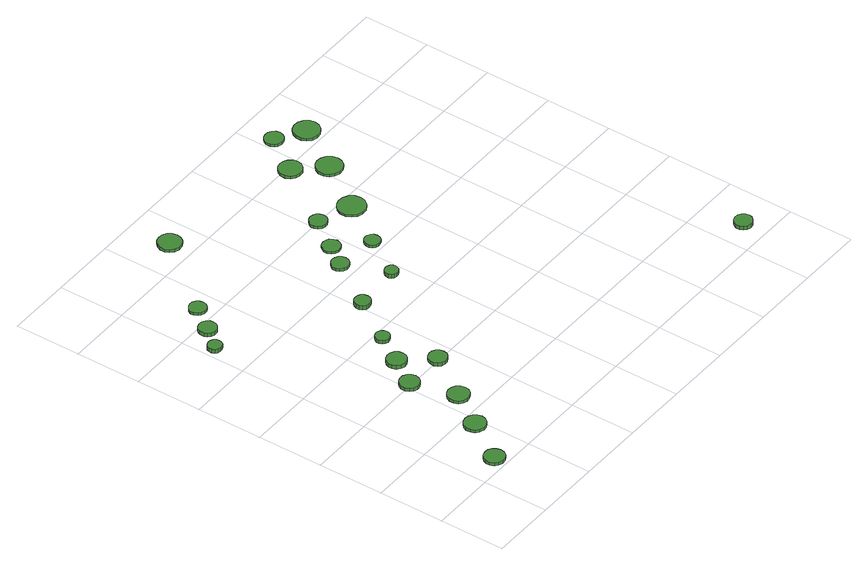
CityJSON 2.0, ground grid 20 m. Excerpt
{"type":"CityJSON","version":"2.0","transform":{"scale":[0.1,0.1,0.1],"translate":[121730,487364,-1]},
"CityObjects":{
"tree1":{"type":"SolitaryVegetationObject","attributes":{"function":"something"},"geometry":[{"type":"MultiSurface","lod":"1","boundaries":[[[0,1,2,3,4,5,6,7,8,9,10,11,12,13,14]],[[15,16,17,18,19,20,21,22,23,24,25,26,27,28,29]],[[0,29,28,1]],[[1,28,27,2]],[[2,27,26,3]],[[3,26,25,4]],[[4,25,24,5]],[[5,24,23,6]],[[6,23,22,7]],[[7,22,21,8]],[[8,21,20,9]],[[9,20,19,10]],[[10,19,18,11]],[[11,18,17,12]],[[12,17,16,13]],[[13,16,15,14]],[[14,15,29,0]]]}]},
"tree2":{"type":"SolitaryVegetationObject","attributes":{"function":"something"},"geometry":[{"type":"MultiSurface","lod":"1","boundaries":[[[30,31,32,33,34,35,36,37,38,39,40,41,42,43,44]],[[45,46,47,48,49,50,51,52,53,54,55,56,57,58,59]],[[30,59,58,31]],[[31,58,57,32]],[[32,57,56,33]],[[33,56,55,34]],[[34,55,54,35]],[[35,54,53,36]],[[36,53,52,37]],[[37,52,51,38]],[[38,51,50,39]],[[39,50,49,40]],[[40,49,48,41]],[[41,48,47,42]],[[42,47,46,43]],[[43,46,45,44]],[[44,45,59,30]]]}]},
"tree3":{"type":"SolitaryVegetationObject","attributes":{"function":"something"},"geometry":[{"type":"MultiSurface","lod":"1","boundaries":[[[60,61,62,63,64,65,66,67,68,69,70,71,72,73,74]],[[75,76,77,78,79,80,81,82,83,84,85,86,87,88,89]],[[60,89,88,61]],[[61,88,87,62]],[[62,87,86,63]],[[63,86,85,64]],[[64,85,84,65]],[[65,84,83,66]],[[66,83,82,67]],[[67,82,81,68]],[[68,81,80,69]],[[69,80,79,70]],[[70,79,78,71]],[[71,78,77,72]],[[72,77,76,73]],[[73,76,75,74]],[[74,75,89,60]]]}]},
"tree4":{"type":"SolitaryVegetationObject","attributes":{"function":"something"},"geometry":[{"type":"MultiSurface","lod":"1","boundaries":[[[90,91,92,93,94,95,96,97,98,99,100,101,102,103,104]],[[105,106,107,108,109,110,111,112,113,114,115,116,117,118,119]],[[90,119,118,91]],[[91,118,117,92]],[[92,117,116,93]],[[93,116,115,94]],[[94,115,114,95]],[[95,114,113,96]],[[96,113,112,97]],[[97,112,111,98]],[[98,111,110,99]],[[99,110,109,100]],[[100,109,108,101]],[[101,108,107,102]],[[102,107,106,103]],[[103,106,105,104]],[[104,105,119,90]]]}]},
"tree5":{"type":"SolitaryVegetationObject","attributes":{"function":"something"},"geometry":[{"type":"MultiSurface","lod":"1","boundaries":[[[120,121,122,123,124,125,126,127,128,129,130,131,132,133,134]],[[135,136,137,138,139,140,141,142,143,144,145,146,147,148,149]],[[120,149,148,121]],[[121,148,147,122]],[[122,147,146,123]],[[123,146,145,124]],[[124,145,144,125]],[[125,144,143,126]],[[126,143,142,127]],[[127,142,141,128]],[[128,141,140,129]],[[129,140,139,130]],[[130,139,138,131]],[[131,138,137,132]],[[132,137,136,133]],[[133,136,135,134]],[[134,135,149,120]]]}]},
"tree6":{"type":"SolitaryVegetationObject","attributes":{"function":"something"},"geometry":[{"type":"MultiSurface","lod":"1","boundaries":[[[150,151,152,153,154,155,156,157,158,159,160,161,162,163,164]],[[165,166,167,168,169,170,171,172,173,174,175,176,177,178,179]],[[150,179,178,151]],[[151,178,177,152]],[[152,177,176,153]],[[153,176,175,154]],[[154,175,174,155]],[[155,174,173,156]],[[156,173,172,157]],[[157,172,171,158]],[[158,171,170,159]],[[159,170,169,160]],[[160,169,168,161]],[[161,168,167,162]],[[162,167,166,163]],[[163,166,165,164]],[[164,165,179,150]]]}]},
"tree7":{"type":"SolitaryVegetationObject","attributes":{"function":"something"},"geometry":[{"type":"MultiSurface","lod":"1","boundaries":[[[180,181,182,183,184,185,186,187,188,189,190,191,192,193,194]],[[195,196,197,198,199,200,201,202,203,204,205,206,207,208,209]],[[180,209,208,181]],[[181,208,207,182]],[[182,207,206,183]],[[183,206,205,184]],[[184,205,204,185]],[[185,204,203,186]],[[186,203,202,187]],[[187,202,201,188]],[[188,201,200,189]],[[189,200,199,190]],[[190,199,198,191]],[[191,198,197,192]],[[192,197,196,193]],[[193,196,195,194]],[[194,195,209,180]]]}]},
"tree8":{"type":"SolitaryVegetationObject","attributes":{"function":"something"},"geometry":[{"type":"MultiSurface","lod":"1","boundaries":[[[210,211,212,213,214,215,216,217,218,219,220,221,222,223,224]],[[225,226,227,228,229,230,231,232,233,234,235,236,237,238,239]],[[210,239,238,211]],[[211,238,237,212]],[[212,237,236,213]],[[213,236,235,214]],[[214,235,234,215]],[[215,234,233,216]],[[216,233,232,217]],[[217,232,231,218]],[[218,231,230,219]],[[219,230,229,220]],[[220,229,228,221]],[[221,228,227,222]],[[222,227,226,223]],[[223,226,225,224]],[[224,225,239,210]]]}]},
"tree9":{"type":"SolitaryVegetationObject","attributes":{"function":"something"},"geometry":[{"type":"MultiSurface","lod":"1","boundaries":[[[240,241,242,243,244,245,246,247,248,249,250,251,252,253,254]],[[255,256,257,258,259,260,261,262,263,264,265,266,267,268,269]],[[240,269,268,241]],[[241,268,267,242]],[[242,267,266,243]],[[243,266,265,244]],[[244,265,264,245]],[[245,264,263,246]],[[246,263,262,247]],[[247,262,261,248]],[[248,261,260,249]],[[249,260,259,250]],[[250,259,258,251]],[[251,258,257,252]],[[252,257,256,253]],[[253,256,255,254]],[[254,255,269,240]]]}]},
"tree10":{"type":"SolitaryVegetationObject","attributes":{"function":"something"},"geometry":[{"type":"MultiSurface","lod":"1","boundaries":[[[270,271,272,273,274,275,276,277,278,279,280,281,282,283,284]],[[285,286,287,288,289,290,291,292,293,294,295,296,297,298,299]],[[270,299,298,271]],[[271,298,297,272]],[[272,297,296,273]],[[273,296,295,274]],[[274,295,294,275]],[[275,294,293,276]],[[276,293,292,277]],[[277,292,291,278]],[[278,291,290,279]],[[279,290,289,280]],[[280,289,288,281]],[[281,288,287,282]],[[282,287,286,283]],[[283,286,285,284]],[[284,285,299,270]]]}]},
"tree11":{"type":"SolitaryVegetationObject","attributes":{"function":"something"},"geometry":[{"type":"MultiSurface","lod":"1","boundaries":[[[300,301,302,303,304,305,306,307,308,309,310,311,312,313,314]],[[315,316,317,318,319,320,321,322,323,324,325,326,327,328,329]],[[300,329,328,301]],[[301,328,327,302]],[[302,327,326,303]],[[303,326,325,304]],[[304,325,324,305]],[[305,324,323,306]],[[306,323,322,307]],[[307,322,321,308]],[[308,321,320,309]],[[309,320,319,310]],[[310,319,318,311]],[[311,318,317,312]],[[312,317,316,313]],[[313,316,315,314]],[[314,315,329,300]]]}]},
"tree12":{"type":"SolitaryVegetationObject","attributes":{"function":"something"},"geometry":[{"type":"MultiSurface","lod":"1","boundaries":[[[330,331,332,333,334,335,336,337,338,339,340,341,342,343,344]],[[345,346,347,348,349,350,351,352,353,354,355,356,357,358,359]],[[330,359,358,331]],[[331,358,357,332]],[[332,357,356,333]],[[333,356,355,334]],[[334,355,354,335]],[[335,354,353,336]],[[336,353,352,337]],[[337,352,351,338]],[[338,351,350,339]],[[339,350,349,340]],[[340,349,348,341]],[[341,348,347,342]],[[342,347,346,343]],[[343,346,345,344]],[[344,345,359,330]]]}]},
"tree13":{"type":"SolitaryVegetationObject","attributes":{"function":"something"},"geometry":[{"type":"MultiSurface","lod":"1","boundaries":[[[360,361,362,363,364,365,366,367,368,369,370,371,372,373,374]],[[375,376,377,378,379,380,381,382,383,384,385,386,387,388,389]],[[360,389,388,361]],[[361,388,387,362]],[[362,387,386,363]],[[363,386,385,364]],[[364,385,384,365]],[[365,384,383,366]],[[366,383,382,367]],[[367,382,381,368]],[[368,381,380,369]],[[369,380,379,370]],[[370,379,378,371]],[[371,378,377,372]],[[372,377,376,373]],[[373,376,375,374]],[[374,375,389,360]]]}]},
"tree14":{"type":"SolitaryVegetationObject","attributes":{"function":"something"},"geometry":[{"type":"MultiSurface","lod":"1","boundaries":[[[390,391,392,393,394,395,396,397,398,399,400,401,402,403,404]],[[405,406,407,408,409,410,411,412,413,414,415,416,417,418,419]],[[390,419,418,391]],[[391,418,417,392]],[[392,417,416,393]],[[393,416,415,394]],[[394,415,414,395]],[[395,414,413,396]],[[396,413,412,397]],[[397,412,411,398]],[[398,411,410,399]],[[399,410,409,400]],[[400,409,408,401]],[[401,408,407,402]],[[402,407,406,403]],[[403,406,405,404]],[[404,405,419,390]]]}]},
"tree15":{"type":"SolitaryVegetationObject","attributes":{"function":"something"},"geometry":[{"type":"MultiSurface","lod":"1","boundaries":[[[420,421,422,423,424,425,426,427,428,429,430,431,432,433,434]],[[435,436,437,438,439,440,441,442,443,444,445,446,447,448,449]],[[420,449,448,421]],[[421,448,447,422]],[[422,447,446,423]],[[423,446,445,424]],[[424,445,444,425]],[[425,444,443,426]],[[426,443,442,427]],[[427,442,441,428]],[[428,441,440,429]],[[429,440,439,430]],[[430,439,438,431]],[[431,438,437,432]],[[432,437,436,433]],[[433,436,435,434]],[[434,435,449,420]]]}]},
"tree16":{"type":"SolitaryVegetationObject","attributes":{"function":"something"},"geometry":[{"type":"MultiSurface","lod":"1","boundaries":[[[450,451,452,453,454,455,456,457,458,459,460,461,462,463,464]],[[465,466,467,468,469,470,471,472,473,474,475,476,477,478,479]],[[450,479,478,451]],[[451,478,477,452]],[[452,477,476,453]],[[453,476,475,454]],[[454,475,474,455]],[[455,474,473,456]],[[456,473,472,457]],[[457,472,471,458]],[[458,471,470,459]],[[459,470,469,460]],[[460,469,468,461]],[[461,468,467,462]],[[462,467,466,463]],[[463,466,465,464]],[[464,465,479,450]]]}]},
"tree17":{"type":"SolitaryVegetationObject","attributes":{"function":"something"},"geometry":[{"type":"MultiSurface","lod":"1","boundaries":[[[480,481,482,483,484,485,486,487,488,489,490,491,492,493,494]],[[495,496,497,498,499,500,501,502,503,504,505,506,507,508,509]],[[480,509,508,481]],[[481,508,507,482]],[[482,507,506,483]],[[483,506,505,484]],[[484,505,504,485]],[[485,504,503,486]],[[486,503,502,487]],[[487,502,501,488]],[[488,501,500,489]],[[489,500,499,490]],[[490,499,498,491]],[[491,498,497,492]],[[492,497,496,493]],[[493,496,495,494]],[[494,495,509,480]]]}]},
"tree18":{"type":"SolitaryVegetationObject","attributes":{"function":"something"},"geometry":[{"type":"MultiSurface","lod":"1","boundaries":[[[510,511,512,513,514,515,516,517,518,519,520,521,522,523,524]],[[525,526,527,528,529,530,531,532,533,534,535,536,537,538,539]],[[510,539,538,511]],[[511,538,537,512]],[[512,537,536,513]],[[513,536,535,514]],[[514,535,534,515]],[[515,534,533,516]],[[516,533,532,517]],[[517,532,531,518]],[[518,531,530,519]],[[519,530,529,520]],[[520,529,528,521]],[[521,528,527,522]],[[522,527,526,523]],[[523,526,525,524]],[[524,525,539,510]]]}]},
"tree19":{"type":"SolitaryVegetationObject","attributes":{"function":"something"},"geometry":[{"type":"MultiSurface","lod":"1","boundaries":[[[540,541,542,543,544,545,546,547,548,549,550,551,552,553,554]],[[555,556,557,558,559,560,561,562,563,564,565,566,567,568,569]],[[540,569,568,541]],[[541,568,567,542]],[[542,567,566,543]],[[543,566,565,544]],[[544,565,564,545]],[[545,564,563,546]],[[546,563,562,547]],[[547,562,561,548]],[[548,561,560,549]],[[549,560,559,550]],[[550,559,558,551]],[[551,558,557,552]],[[552,557,556,553]],[[553,556,555,554]],[[554,555,569,540]]]}]},
"tree20":{"type":"SolitaryVegetationObject","attributes":{"function":"something"},"geometry":[{"type":"MultiSurface","lod":"1","boundaries":[[[570,571,572,573,574,575,576,577,578,579,580,581,582,583,584]],[[585,586,587,588,589,590,591,592,593,594,595,596,597,598,599]],[[570,599,598,571]],[[571,598,597,572]],[[572,597,596,573]],[[573,596,595,574]],[[574,595,594,575]],[[575,594,593,576]],[[576,593,592,577]],[[577,592,591,578]],[[578,591,590,579]],[[579,590,589,580]],[[580,589,588,581]],[[581,588,587,582]],[[582,587,586,583]],[[583,586,585,584]],[[584,585,599,570]]]}]},
"tree21":{"type":"SolitaryVegetationObject","attributes":{"function":"something"},"geometry":[{"type":"MultiSurface","lod":"1","boundaries":[[[600,601,602,603,604,605,606,607,608,609,610,611,612,613,614]],[[615,616,617,618,619,620,621,622,623,624,625,626,627,628,629]],[[600,629,628,601]],[[601,628,627,602]],[[602,627,626,603]],[[603,626,625,604]],[[604,625,624,605]],[[605,624,623,606]],[[606,623,622,607]],[[607,622,621,608]],[[608,621,620,609]],[[609,620,619,610]],[[610,619,618,611]],[[611,618,617,612]],[[612,617,616,613]],[[613,616,615,614]],[[614,615,629,600]]]}]},
"tree22":{"type":"SolitaryVegetationObject","attributes":{"function":"something"},"geometry":[{"type":"MultiSurface","lod":"1","boundaries":[[[630,631,632,633,634,635,636,637,638,639,640,641,642,643,644]],[[645,646,647,648,649,650,651,652,653,654,655,656,657,658,659]],[[630,659,658,631]],[[631,658,657,632]],[[632,657,656,633]],[[633,656,655,634]],[[634,655,654,635]],[[635,654,653,636]],[[636,653,652,637]],[[637,652,651,638]],[[638,651,650,639]],[[639,650,649,640]],[[640,649,648,641]],[[641,648,647,642]],[[642,647,646,643]],[[643,646,645,644]],[[644,645,659,630]]]}]},
"tree23":{"type":"SolitaryVegetationObject","attributes":{"function":"something"},"geometry":[{"type":"MultiSurface","lod":"1","boundaries":[[[660,661,662,663,664,665,666,667,668,669,670,671,672,673,674]],[[675,676,677,678,679,680,681,682,683,684,685,686,687,688,689]],[[660,689,688,661]],[[661,688,687,662]],[[662,687,686,663]],[[663,686,685,664]],[[664,685,684,665]],[[665,684,683,666]],[[666,683,682,667]],[[667,682,681,668]],[[668,681,680,669]],[[669,680,679,670]],[[670,679,678,671]],[[671,678,677,672]],[[672,677,676,673]],[[673,676,675,674]],[[674,675,689,660]]]}]}
},
"vertices":[
[128,39,16],[125,51,16],[118,62,16],[107,68,16],[94,69,16],[82,66,16],[72,57,16],[67,45,16],[67,33,16],[72,21,16],[82,12,16],[94,8,16],[107,10,16],[118,16,16],[125,26,16],[125,26,6],[118,16,6],[107,10,6],[94,8,6],[82,12,6],[72,21,6],[67,33,6],[67,45,6],[72,57,6],[82,66,6],[94,69,6],[107,68,6],[118,62,6],[125,51,6],[128,39,6],
[214,163,15],[211,176,15],[203,187,15],[191,194,15],[178,196,15],[165,191,15],[154,182,15],[149,170,15],[149,156,15],[154,144,15],[165,135,15],[178,130,15],[191,132,15],[203,139,15],[211,150,15],[211,150,6],[203,139,6],[191,132,6],[178,130,6],[165,135,6],[154,144,6],[149,156,6],[149,170,6],[154,182,6],[165,191,6],[178,196,6],[191,194,6],[203,187,6],[211,176,6],[214,163,6],
[51,914,24],[49,923,24],[44,930,24],[36,934,24],[27,935,24],[19,932,24],[12,927,24],[9,918,24],[9,910,24],[12,901,24],[19,896,24],[27,893,24],[36,894,24],[44,898,24],[49,905,24],[49,905,11],[44,898,11],[36,894,11],[27,893,11],[19,896,11],[12,901,11],[9,910,11],[9,918,11],[12,927,11],[19,932,11],[27,935,11],[36,934,11],[44,930,11],[49,923,11],[51,914,11],
[286,270,15],[283,284,15],[275,295,15],[263,301,15],[250,303,15],[237,298,15],[227,289,15],[222,277,15],[222,264,15],[227,251,15],[237,242,15],[250,238,15],[263,240,15],[275,246,15],[283,257,15],[283,257,6],[275,246,6],[263,240,6],[250,238,6],[237,242,6],[227,251,6],[222,264,6],[222,277,6],[227,289,6],[237,298,6],[250,303,6],[263,301,6],[275,295,6],[283,284,6],[286,270,6],
[246,405,17],[243,418,17],[236,428,17],[225,434,17],[213,435,17],[201,431,17],[192,423,17],[187,412,17],[187,399,17],[192,388,17],[201,379,17],[213,375,17],[225,377,17],[236,383,17],[243,393,17],[243,393,6],[236,383,6],[225,377,6],[213,375,6],[201,379,6],[192,388,6],[187,399,6],[187,412,6],[192,423,6],[201,431,6],[213,435,6],[225,434,6],[236,428,6],[243,418,6],[246,405,6],
[110,976,19],[108,987,19],[101,996,19],[91,1002,19],[80,1003,19],[69,999,19],[61,992,19],[57,982,19],[57,970,19],[61,960,19],[69,953,19],[80,949,19],[91,950,19],[101,956,19],[108,965,19],[108,965,7],[101,956,7],[91,950,7],[80,949,7],[69,953,7],[61,960,7],[57,970,7],[57,982,7],[61,992,7],[69,999,7],[80,1003,7],[91,1002,7],[101,996,7],[108,987,7],[110,976,7],
[300,487,20],[298,499,20],[291,509,20],[280,515,20],[268,517,20],[256,513,20],[247,505,20],[242,493,20],[242,481,20],[247,470,20],[256,462,20],[268,458,20],[280,459,20],[291,465,20],[298,475,20],[298,475,7],[291,465,7],[280,459,7],[268,458,7],[256,462,7],[247,470,7],[242,481,7],[242,493,7],[247,505,7],[256,513,7],[268,517,7],[280,515,7],[291,509,7],[298,499,7],[300,487,7],
[164,1049,16],[162,1059,16],[156,1068,16],[147,1074,16],[136,1075,16],[126,1071,16],[118,1064,16],[113,1054,16],[113,1044,16],[118,1034,16],[126,1027,16],[136,1023,16],[147,1024,16],[156,1030,16],[162,1039,16],[162,1039,7],[156,1030,7],[147,1024,7],[136,1023,7],[126,1027,7],[118,1034,7],[113,1044,7],[113,1054,7],[118,1064,7],[126,1071,7],[136,1075,7],[147,1074,7],[156,1068,7],[162,1059,7],[164,1049,7],
[371,403,19],[369,415,19],[362,424,19],[352,430,19],[341,431,19],[330,427,19],[322,420,19],[317,409,19],[317,398,19],[322,387,19],[330,380,19],[341,376,19],[352,377,19],[362,383,19],[369,392,19],[369,392,7],[362,383,7],[352,377,7],[341,376,7],[330,380,7],[322,387,7],[317,398,7],[317,409,7],[322,420,7],[330,427,7],[341,431,7],[352,430,7],[362,424,7],[369,415,7],[371,403,7],
[345,572,24],[343,580,24],[338,588,24],[330,592,24],[321,593,24],[312,590,24],[306,584,24],[302,576,24],[302,567,24],[306,559,24],[312,553,24],[321,550,24],[330,551,24],[338,555,24],[343,563,24],[343,563,12],[338,555,12],[330,551,12],[321,550,12],[312,553,12],[306,559,12],[302,567,12],[302,576,12],[306,584,12],[312,590,12],[321,593,12],[330,592,12],[338,588,12],[343,580,12],[345,572,12],
[434,700,26],[432,710,26],[426,718,26],[418,723,26],[407,724,26],[398,721,26],[390,714,26],[386,705,26],[386,695,26],[390,686,26],[398,679,26],[407,676,26],[418,677,26],[426,682,26],[432,690,26],[432,690,13],[426,682,13],[418,677,13],[407,676,13],[398,679,13],[390,686,13],[386,695,13],[386,705,13],[390,714,13],[398,721,13],[407,724,13],[418,723,13],[426,718,13],[432,710,13],[434,700,13],
[352,1270,16],[349,1285,16],[341,1296,16],[328,1304,16],[313,1305,16],[300,1301,16],[289,1291,16],[283,1278,16],[283,1263,16],[289,1250,16],[300,1240,16],[313,1235,16],[328,1237,16],[341,1244,16],[349,1256,16],[349,1256,7],[341,1244,7],[328,1237,7],[313,1235,7],[300,1240,7],[289,1250,7],[283,1263,7],[283,1278,7],[289,1291,7],[300,1301,7],[313,1305,7],[328,1304,7],[341,1296,7],[349,1285,7],[352,1270,7],
[539,848,16],[537,859,16],[531,868,16],[521,873,16],[510,875,16],[500,871,16],[492,864,16],[487,854,16],[487,843,16],[492,833,16],[500,826,16],[510,822,16],[521,823,16],[531,829,16],[537,838,16],[537,838,7],[531,829,7],[521,823,7],[510,822,7],[500,826,7],[492,833,7],[487,843,7],[487,854,7],[492,864,7],[500,871,7],[510,875,7],[521,873,7],[531,868,7],[537,859,7],[539,848,7],
[583,715,22],[581,723,22],[577,729,22],[569,733,22],[561,734,22],[553,732,22],[547,726,22],[544,719,22],[544,710,22],[547,703,22],[553,697,22],[561,695,22],[569,696,22],[577,700,22],[581,707,22],[581,707,9],[577,700,9],[569,696,9],[561,695,9],[553,697,9],[547,703,9],[544,710,9],[544,719,9],[547,726,9],[553,732,9],[561,734,9],[569,733,9],[577,729,9],[581,723,9],[583,715,9],
[586,910,15],[583,921,15],[577,931,15],[567,936,15],[556,937,15],[545,934,15],[537,926,15],[532,916,15],[532,905,15],[537,894,15],[545,887,15],[556,883,15],[567,885,15],[577,890,15],[583,899,15],[583,899,7],[577,890,7],[567,885,7],[556,883,7],[545,887,7],[537,894,7],[532,905,7],[532,916,7],[537,926,7],[545,934,7],[556,937,7],[567,936,7],[577,931,7],[583,921,7],[586,910,7],
[665,834,16],[663,844,16],[657,852,16],[648,857,16],[639,858,16],[629,855,16],[622,848,16],[618,839,16],[618,829,16],[622,820,16],[629,814,16],[639,810,16],[648,812,16],[657,816,16],[663,825,16],[663,825,7],[657,816,7],[648,812,7],[639,810,7],[629,814,7],[622,820,7],[618,829,7],[618,839,7],[622,848,7],[629,855,7],[639,858,7],[648,857,7],[657,852,7],[663,844,7],[665,834,7],
[650,1000,16],[647,1011,16],[641,1020,16],[631,1025,16],[620,1026,16],[610,1023,16],[602,1016,16],[597,1006,16],[597,995,16],[602,985,16],[610,977,16],[620,974,16],[631,975,16],[641,980,16],[647,989,16],[647,989,7],[641,980,7],[631,975,7],[620,974,7],[610,977,7],[602,985,7],[597,995,7],[597,1006,7],[602,1016,7],[610,1023,7],[620,1026,7],[631,1025,7],[641,1020,7],[647,1011,7],[650,1000,7],
[770,965,14],[766,982,14],[756,996,14],[741,1004,14],[724,1006,14],[708,1001,14],[695,989,14],[688,974,14],[688,956,14],[695,941,14],[708,929,14],[724,924,14],[741,925,14],[756,934,14],[766,948,14],[766,948,7],[756,934,7],[741,925,7],[724,924,7],[708,929,7],[695,941,7],[688,956,7],[688,974,7],[695,989,7],[708,1001,7],[724,1006,7],[741,1004,7],[756,996,7],[766,982,7],[770,965,7],
[792,1188,16],[789,1203,16],[780,1214,16],[768,1221,16],[754,1223,16],[740,1219,16],[729,1209,16],[723,1196,16],[723,1181,16],[729,1168,16],[740,1158,16],[754,1154,16],[768,1155,16],[780,1163,16],[789,1174,16],[789,1174,7],[780,1163,7],[768,1155,7],[754,1154,7],[740,1158,7],[729,1168,7],[723,1181,7],[723,1196,7],[729,1209,7],[740,1219,7],[754,1223,7],[768,1221,7],[780,1214,7],[789,1203,7],[792,1188,7],
[867,1111,15],[864,1127,15],[854,1140,15],[840,1148,15],[824,1150,15],[809,1145,15],[797,1134,15],[790,1119,15],[790,1103,15],[797,1088,15],[809,1078,15],[824,1073,15],[840,1074,15],[854,1082,15],[864,1095,15],[864,1095,7],[854,1082,7],[840,1074,7],[824,1073,7],[809,1078,7],[797,1088,7],[790,1103,7],[790,1119,7],[797,1134,7],[809,1145,7],[824,1150,7],[840,1148,7],[854,1140,7],[864,1127,7],[867,1111,7],
[864,1299,15],[861,1311,15],[854,1320,15],[844,1326,15],[833,1327,15],[821,1324,15],[813,1316,15],[808,1305,15],[808,1293,15],[813,1282,15],[821,1275,15],[833,1271,15],[844,1272,15],[854,1278,15],[861,1288,15],[861,1288,7],[854,1278,7],[844,1272,7],[833,1271,7],[821,1275,7],[813,1282,7],[808,1293,7],[808,1305,7],[813,1316,7],[821,1324,7],[833,1327,7],[844,1326,7],[854,1320,7],[861,1311,7],[864,1299,7],
[954,1249,15],[951,1264,15],[941,1277,15],[927,1286,15],[911,1287,15],[895,1282,15],[883,1271,15],[877,1257,15],[877,1240,15],[883,1226,15],[895,1215,15],[911,1210,15],[927,1211,15],[941,1220,15],[951,1233,15],[951,1233,7],[941,1220,7],[927,1211,7],[911,1210,7],[895,1215,7],[883,1226,7],[877,1240,7],[877,1257,7],[883,1271,7],[895,1282,7],[911,1287,7],[927,1286,7],[941,1277,7],[951,1264,7],[954,1249,7],
[1302,66,31],[1300,76,31],[1293,85,31],[1284,91,31],[1273,92,31],[1262,89,31],[1254,81,31],[1249,71,31],[1249,60,31],[1254,50,31],[1262,42,31],[1273,39,31],[1284,40,31],[1293,46,31],[1300,55,31],[1300,55,18],[1293,46,18],[1284,40,18],[1273,39,18],[1262,42,18],[1254,50,18],[1249,60,18],[1249,71,18],[1254,81,18],[1262,89,18],[1273,92,18],[1284,91,18],[1293,85,18],[1300,76,18],[1302,66,18]
]}
